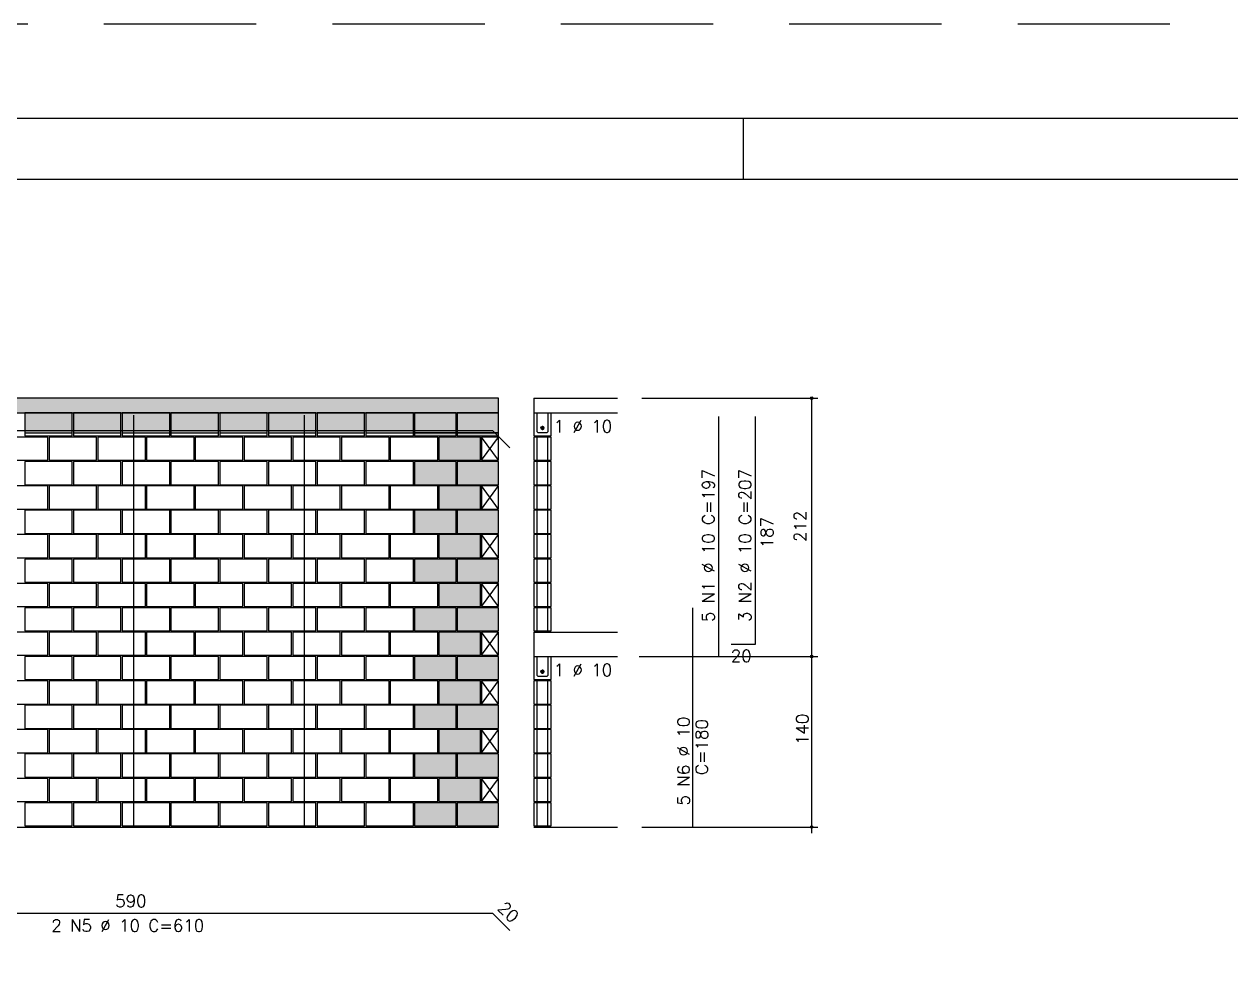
# Model space of a CAD drawing. Extents: x -1.9 to 86, y -1.5 to 60.9.
# Drawn here: x 22.24 to 42.05, y 45.46 to 60.95 of the extents above; entities that cross this region are included whole.
import ezdxf

# ---------------------------------------------------------------- set-up
doc = ezdxf.new("R2010")
doc.units = 0
doc.header["$MEASUREMENT"] = 0
doc.linetypes.add('HIDDEN', pattern=[0.375, 0.25, -0.125])
doc.layers.get('0').update_dxf_attribs({"linetype": 'CONTINUOUS'})
doc.layers.get('Defpoints').update_dxf_attribs({"linetype": 'CONTINUOUS'})
for name, color, linetype in [('ARQ_FOLHA', 7, 'CONTINUOUS'), ('PENA_01', 1, 'CONTINUOUS'), ('PENA_02', 2, 'CONTINUOUS'), ('PENA_03', 3, 'CONTINUOUS'), ('PENA_05', 5, 'CONTINUOUS'), ('PENA_09', 254, 'CONTINUOUS'), ('PENA_11', 252, 'CONTINUOUS'), ('PENA_21', 100, 'CONTINUOUS')]:
    doc.layers.add(name, color=color, linetype=linetype)
doc.styles.get("Standard").update_dxf_attribs({"font": 'ROMANS.SHX'})

# ---------------------------------------------------------------- blocks, each defined once
blk = doc.blocks.new('FOLHA A1 - 841 X 594')
at = {"layer": 'ARQ_FOLHA', "color": 1}
blk.add_line((-500.5, 584), (-500.5, 594), dxfattribs=at)
for points in [[(-841, 0), (0, 0), (0, 594), (-841, 594)], [(-816, 10), (-10, 10), (-10, 584), (-816, 584)]]:
    blk.add_lwpolyline(points, close=True, dxfattribs=at)
at = {"layer": 'Defpoints', "color": 8, "linetype": 'HIDDEN', "ltscale": 100}
blk.add_lwpolyline([(-860.5, 609.5), (-860.5, -15.5), (19.5, -15.5), (19.5, 609.5)], close=True, dxfattribs=at)
blk = doc.blocks.new('*U24')
blk.add_blockref('FOLHA A1 - 841 X 594', (0, 0))

msp = doc.modelspace()

# ---------------------------------------------------------------- linework, layer by layer
at = {"layer": 'PENA_01', "linetype": 'Continuous'}
for p, q in [((22.249, 54.241), (23.029, 54.241)), ((23.049, 54.241), (23.829, 54.241)), ((23.849, 54.241), (24.629, 54.241)), ((24.649, 54.241), (25.429, 54.241)), ((25.449, 54.241), (26.229, 54.241)), ((26.249, 54.241), (27.029, 54.241)), ((27.049, 54.241), (27.829, 54.241)), ((27.849, 54.241), (28.629, 54.241)), ((28.649, 54.241), (29.329, 54.241)), ((29.349, 54.241), (30.029, 54.241))]:
    msp.add_line(p, q, dxfattribs=at)
at = {"layer": 'PENA_02', "linetype": 'Continuous'}
for p, q in [((30.029, 54.171), (29.749, 54.171)), ((29.749, 54.171), (29.749, 53.791)), ((30.029, 53.791), (30.029, 54.171)), ((29.749, 53.791), (30.029, 53.791)), ((30.029, 53.371), (29.749, 53.371)), ((29.749, 53.371), (29.749, 52.991)), ((30.029, 52.991), (30.029, 53.371)), ((29.749, 52.991), (30.029, 52.991)), ((30.029, 52.571), (29.749, 52.571)), ((29.749, 52.571), (29.749, 52.191)), ((30.029, 52.191), (30.029, 52.571)), ((29.749, 52.191), (30.029, 52.191)), ((30.029, 51.771), (29.749, 51.771)), ((29.749, 51.771), (29.749, 51.391)), ((30.029, 51.391), (30.029, 51.771)), ((29.749, 51.391), (30.029, 51.391)), ((30.029, 50.971), (29.749, 50.971)), ((29.749, 50.971), (29.749, 50.591)), ((30.029, 50.591), (30.029, 50.971)), ((29.749, 50.591), (30.029, 50.591)), ((30.029, 50.171), (29.749, 50.171)), ((29.749, 50.171), (29.749, 49.791)), ((30.029, 49.791), (30.029, 50.171)), ((29.749, 49.791), (30.029, 49.791)), ((30.029, 49.371), (29.749, 49.371)), ((29.749, 49.371), (29.749, 48.991)), ((30.029, 48.991), (30.029, 49.371)), ((29.749, 48.991), (30.029, 48.991)), ((30.029, 48.571), (29.749, 48.571)), ((29.749, 48.571), (29.749, 48.191)), ((30.029, 48.191), (30.029, 48.571)), ((29.749, 48.191), (30.029, 48.191)), ((7.049, 47.771), (30.029, 47.771))]:
    msp.add_line(p, q, dxfattribs=at)
for points in [[(7.049, 54.571), (30.029, 54.571), (30.029, 54.811), (7.049, 54.811), (7.049, 54.571)], [(22.249, 54.191), (23.029, 54.191), (23.029, 54.571), (22.249, 54.571), (22.249, 54.191)], [(23.049, 54.191), (23.829, 54.191), (23.829, 54.571), (23.049, 54.571), (23.049, 54.191)], [(23.849, 54.191), (24.629, 54.191), (24.629, 54.571), (23.849, 54.571), (23.849, 54.191)], [(24.649, 54.191), (25.429, 54.191), (25.429, 54.571), (24.649, 54.571), (24.649, 54.191)], [(25.449, 54.191), (26.229, 54.191), (26.229, 54.571), (25.449, 54.571), (25.449, 54.191)], [(26.249, 54.191), (27.029, 54.191), (27.029, 54.571), (26.249, 54.571), (26.249, 54.191)], [(27.049, 54.191), (27.829, 54.191), (27.829, 54.571), (27.049, 54.571), (27.049, 54.191)], [(27.849, 54.191), (28.629, 54.191), (28.629, 54.571), (27.849, 54.571), (27.849, 54.191)], [(28.649, 54.191), (29.329, 54.191), (29.329, 54.571), (28.649, 54.571), (28.649, 54.191)], [(29.349, 54.191), (30.029, 54.191), (30.029, 54.571), (29.349, 54.571), (29.349, 54.191)], [(21.849, 53.791), (22.629, 53.791), (22.629, 54.171), (21.849, 54.171), (21.849, 53.791)], [(22.649, 53.791), (23.429, 53.791), (23.429, 54.171), (22.649, 54.171), (22.649, 53.791)], [(23.449, 53.791), (24.229, 53.791), (24.229, 54.171), (23.449, 54.171), (23.449, 53.791)], [(24.249, 53.791), (25.029, 53.791), (25.029, 54.171), (24.249, 54.171), (24.249, 53.791)], [(25.049, 53.791), (25.829, 53.791), (25.829, 54.171), (25.049, 54.171), (25.049, 53.791)], [(25.849, 53.791), (26.629, 53.791), (26.629, 54.171), (25.849, 54.171), (25.849, 53.791)], [(26.649, 53.791), (27.429, 53.791), (27.429, 54.171), (26.649, 54.171), (26.649, 53.791)], [(27.449, 53.791), (28.229, 53.791), (28.229, 54.171), (27.449, 54.171), (27.449, 53.791)], [(28.249, 53.791), (29.029, 53.791), (29.029, 54.171), (28.249, 54.171), (28.249, 53.791)], [(29.049, 53.791), (29.729, 53.791), (29.729, 54.171), (29.049, 54.171), (29.049, 53.791)], [(22.249, 53.391), (23.029, 53.391), (23.029, 53.771), (22.249, 53.771), (22.249, 53.391)], [(23.049, 53.391), (23.829, 53.391), (23.829, 53.771), (23.049, 53.771), (23.049, 53.391)], [(23.849, 53.391), (24.629, 53.391), (24.629, 53.771), (23.849, 53.771), (23.849, 53.391)], [(24.649, 53.391), (25.429, 53.391), (25.429, 53.771), (24.649, 53.771), (24.649, 53.391)], [(25.449, 53.391), (26.229, 53.391), (26.229, 53.771), (25.449, 53.771), (25.449, 53.391)], [(26.249, 53.391), (27.029, 53.391), (27.029, 53.771), (26.249, 53.771), (26.249, 53.391)], [(27.049, 53.391), (27.829, 53.391), (27.829, 53.771), (27.049, 53.771), (27.049, 53.391)], [(27.849, 53.391), (28.629, 53.391), (28.629, 53.771), (27.849, 53.771), (27.849, 53.391)], [(28.649, 53.391), (29.329, 53.391), (29.329, 53.771), (28.649, 53.771), (28.649, 53.391)], [(29.349, 53.391), (30.029, 53.391), (30.029, 53.771), (29.349, 53.771), (29.349, 53.391)], [(21.849, 52.991), (22.629, 52.991), (22.629, 53.371), (21.849, 53.371), (21.849, 52.991)], [(22.649, 52.991), (23.429, 52.991), (23.429, 53.371), (22.649, 53.371), (22.649, 52.991)], [(23.449, 52.991), (24.229, 52.991), (24.229, 53.371), (23.449, 53.371), (23.449, 52.991)], [(24.249, 52.991), (25.029, 52.991), (25.029, 53.371), (24.249, 53.371), (24.249, 52.991)], [(25.049, 52.991), (25.829, 52.991), (25.829, 53.371), (25.049, 53.371), (25.049, 52.991)], [(25.849, 52.991), (26.629, 52.991), (26.629, 53.371), (25.849, 53.371), (25.849, 52.991)], [(26.649, 52.991), (27.429, 52.991), (27.429, 53.371), (26.649, 53.371), (26.649, 52.991)], [(27.449, 52.991), (28.229, 52.991), (28.229, 53.371), (27.449, 53.371), (27.449, 52.991)], [(28.249, 52.991), (29.029, 52.991), (29.029, 53.371), (28.249, 53.371), (28.249, 52.991)], [(29.049, 52.991), (29.729, 52.991), (29.729, 53.371), (29.049, 53.371), (29.049, 52.991)], [(22.249, 52.591), (23.029, 52.591), (23.029, 52.971), (22.249, 52.971), (22.249, 52.591)], [(23.049, 52.591), (23.829, 52.591), (23.829, 52.971), (23.049, 52.971), (23.049, 52.591)], [(23.849, 52.591), (24.629, 52.591), (24.629, 52.971), (23.849, 52.971), (23.849, 52.591)], [(24.649, 52.591), (25.429, 52.591), (25.429, 52.971), (24.649, 52.971), (24.649, 52.591)], [(25.449, 52.591), (26.229, 52.591), (26.229, 52.971), (25.449, 52.971), (25.449, 52.591)], [(26.249, 52.591), (27.029, 52.591), (27.029, 52.971), (26.249, 52.971), (26.249, 52.591)], [(27.049, 52.591), (27.829, 52.591), (27.829, 52.971), (27.049, 52.971), (27.049, 52.591)], [(27.849, 52.591), (28.629, 52.591), (28.629, 52.971), (27.849, 52.971), (27.849, 52.591)], [(28.649, 52.591), (29.329, 52.591), (29.329, 52.971), (28.649, 52.971), (28.649, 52.591)], [(29.349, 52.591), (30.029, 52.591), (30.029, 52.971), (29.349, 52.971), (29.349, 52.591)], [(21.849, 52.191), (22.629, 52.191), (22.629, 52.571), (21.849, 52.571), (21.849, 52.191)], [(22.649, 52.191), (23.429, 52.191), (23.429, 52.571), (22.649, 52.571), (22.649, 52.191)], [(23.449, 52.191), (24.229, 52.191), (24.229, 52.571), (23.449, 52.571), (23.449, 52.191)], [(24.249, 52.191), (25.029, 52.191), (25.029, 52.571), (24.249, 52.571), (24.249, 52.191)], [(25.049, 52.191), (25.829, 52.191), (25.829, 52.571), (25.049, 52.571), (25.049, 52.191)], [(25.849, 52.191), (26.629, 52.191), (26.629, 52.571), (25.849, 52.571), (25.849, 52.191)], [(26.649, 52.191), (27.429, 52.191), (27.429, 52.571), (26.649, 52.571), (26.649, 52.191)], [(27.449, 52.191), (28.229, 52.191), (28.229, 52.571), (27.449, 52.571), (27.449, 52.191)], [(28.249, 52.191), (29.029, 52.191), (29.029, 52.571), (28.249, 52.571), (28.249, 52.191)], [(29.049, 52.191), (29.729, 52.191), (29.729, 52.571), (29.049, 52.571), (29.049, 52.191)], [(22.249, 51.791), (23.029, 51.791), (23.029, 52.171), (22.249, 52.171), (22.249, 51.791)], [(23.049, 51.791), (23.829, 51.791), (23.829, 52.171), (23.049, 52.171), (23.049, 51.791)], [(23.849, 51.791), (24.629, 51.791), (24.629, 52.171), (23.849, 52.171), (23.849, 51.791)], [(24.649, 51.791), (25.429, 51.791), (25.429, 52.171), (24.649, 52.171), (24.649, 51.791)], [(25.449, 51.791), (26.229, 51.791), (26.229, 52.171), (25.449, 52.171), (25.449, 51.791)], [(26.249, 51.791), (27.029, 51.791), (27.029, 52.171), (26.249, 52.171), (26.249, 51.791)], [(27.049, 51.791), (27.829, 51.791), (27.829, 52.171), (27.049, 52.171), (27.049, 51.791)], [(27.849, 51.791), (28.629, 51.791), (28.629, 52.171), (27.849, 52.171), (27.849, 51.791)], [(28.649, 51.791), (29.329, 51.791), (29.329, 52.171), (28.649, 52.171), (28.649, 51.791)], [(29.349, 51.791), (30.029, 51.791), (30.029, 52.171), (29.349, 52.171), (29.349, 51.791)], [(21.849, 51.391), (22.629, 51.391), (22.629, 51.771), (21.849, 51.771), (21.849, 51.391)], [(22.649, 51.391), (23.429, 51.391), (23.429, 51.771), (22.649, 51.771), (22.649, 51.391)], [(23.449, 51.391), (24.229, 51.391), (24.229, 51.771), (23.449, 51.771), (23.449, 51.391)], [(24.249, 51.391), (25.029, 51.391), (25.029, 51.771), (24.249, 51.771), (24.249, 51.391)], [(25.049, 51.391), (25.829, 51.391), (25.829, 51.771), (25.049, 51.771), (25.049, 51.391)], [(25.849, 51.391), (26.629, 51.391), (26.629, 51.771), (25.849, 51.771), (25.849, 51.391)], [(26.649, 51.391), (27.429, 51.391), (27.429, 51.771), (26.649, 51.771), (26.649, 51.391)], [(27.449, 51.391), (28.229, 51.391), (28.229, 51.771), (27.449, 51.771), (27.449, 51.391)], [(28.249, 51.391), (29.029, 51.391), (29.029, 51.771), (28.249, 51.771), (28.249, 51.391)], [(29.049, 51.391), (29.729, 51.391), (29.729, 51.771), (29.049, 51.771), (29.049, 51.391)], [(22.249, 50.991), (23.029, 50.991), (23.029, 51.371), (22.249, 51.371), (22.249, 50.991)], [(23.049, 50.991), (23.829, 50.991), (23.829, 51.371), (23.049, 51.371), (23.049, 50.991)], [(23.849, 50.991), (24.629, 50.991), (24.629, 51.371), (23.849, 51.371), (23.849, 50.991)], [(24.649, 50.991), (25.429, 50.991), (25.429, 51.371), (24.649, 51.371), (24.649, 50.991)], [(25.449, 50.991), (26.229, 50.991), (26.229, 51.371), (25.449, 51.371), (25.449, 50.991)], [(26.249, 50.991), (27.029, 50.991), (27.029, 51.371), (26.249, 51.371), (26.249, 50.991)], [(27.049, 50.991), (27.829, 50.991), (27.829, 51.371), (27.049, 51.371), (27.049, 50.991)], [(27.849, 50.991), (28.629, 50.991), (28.629, 51.371), (27.849, 51.371), (27.849, 50.991)], [(28.649, 50.991), (29.329, 50.991), (29.329, 51.371), (28.649, 51.371), (28.649, 50.991)], [(29.349, 50.991), (30.029, 50.991), (30.029, 51.371), (29.349, 51.371), (29.349, 50.991)], [(21.849, 50.591), (22.629, 50.591), (22.629, 50.971), (21.849, 50.971), (21.849, 50.591)], [(22.649, 50.591), (23.429, 50.591), (23.429, 50.971), (22.649, 50.971), (22.649, 50.591)], [(23.449, 50.591), (24.229, 50.591), (24.229, 50.971), (23.449, 50.971), (23.449, 50.591)], [(24.249, 50.591), (25.029, 50.591), (25.029, 50.971), (24.249, 50.971), (24.249, 50.591)], [(25.049, 50.591), (25.829, 50.591), (25.829, 50.971), (25.049, 50.971), (25.049, 50.591)], [(25.849, 50.591), (26.629, 50.591), (26.629, 50.971), (25.849, 50.971), (25.849, 50.591)], [(26.649, 50.591), (27.429, 50.591), (27.429, 50.971), (26.649, 50.971), (26.649, 50.591)], [(27.449, 50.591), (28.229, 50.591), (28.229, 50.971), (27.449, 50.971), (27.449, 50.591)], [(28.249, 50.591), (29.029, 50.591), (29.029, 50.971), (28.249, 50.971), (28.249, 50.591)], [(29.049, 50.591), (29.729, 50.591), (29.729, 50.971), (29.049, 50.971), (29.049, 50.591)], [(22.249, 50.191), (23.029, 50.191), (23.029, 50.571), (22.249, 50.571), (22.249, 50.191)], [(23.049, 50.191), (23.829, 50.191), (23.829, 50.571), (23.049, 50.571), (23.049, 50.191)], [(23.849, 50.191), (24.629, 50.191), (24.629, 50.571), (23.849, 50.571), (23.849, 50.191)], [(24.649, 50.191), (25.429, 50.191), (25.429, 50.571), (24.649, 50.571), (24.649, 50.191)], [(25.449, 50.191), (26.229, 50.191), (26.229, 50.571), (25.449, 50.571), (25.449, 50.191)], [(26.249, 50.191), (27.029, 50.191), (27.029, 50.571), (26.249, 50.571), (26.249, 50.191)], [(27.049, 50.191), (27.829, 50.191), (27.829, 50.571), (27.049, 50.571), (27.049, 50.191)], [(27.849, 50.191), (28.629, 50.191), (28.629, 50.571), (27.849, 50.571), (27.849, 50.191)], [(28.649, 50.191), (29.329, 50.191), (29.329, 50.571), (28.649, 50.571), (28.649, 50.191)], [(29.349, 50.191), (30.029, 50.191), (30.029, 50.571), (29.349, 50.571), (29.349, 50.191)], [(21.849, 49.791), (22.629, 49.791), (22.629, 50.171), (21.849, 50.171), (21.849, 49.791)], [(22.649, 49.791), (23.429, 49.791), (23.429, 50.171), (22.649, 50.171), (22.649, 49.791)], [(23.449, 49.791), (24.229, 49.791), (24.229, 50.171), (23.449, 50.171), (23.449, 49.791)], [(24.249, 49.791), (25.029, 49.791), (25.029, 50.171), (24.249, 50.171), (24.249, 49.791)], [(25.049, 49.791), (25.829, 49.791), (25.829, 50.171), (25.049, 50.171), (25.049, 49.791)], [(25.849, 49.791), (26.629, 49.791), (26.629, 50.171), (25.849, 50.171), (25.849, 49.791)], [(26.649, 49.791), (27.429, 49.791), (27.429, 50.171), (26.649, 50.171), (26.649, 49.791)], [(27.449, 49.791), (28.229, 49.791), (28.229, 50.171), (27.449, 50.171), (27.449, 49.791)], [(28.249, 49.791), (29.029, 49.791), (29.029, 50.171), (28.249, 50.171), (28.249, 49.791)], [(29.049, 49.791), (29.729, 49.791), (29.729, 50.171), (29.049, 50.171), (29.049, 49.791)], [(22.249, 49.391), (23.029, 49.391), (23.029, 49.771), (22.249, 49.771), (22.249, 49.391)], [(23.049, 49.391), (23.829, 49.391), (23.829, 49.771), (23.049, 49.771), (23.049, 49.391)], [(23.849, 49.391), (24.629, 49.391), (24.629, 49.771), (23.849, 49.771), (23.849, 49.391)], [(24.649, 49.391), (25.429, 49.391), (25.429, 49.771), (24.649, 49.771), (24.649, 49.391)], [(25.449, 49.391), (26.229, 49.391), (26.229, 49.771), (25.449, 49.771), (25.449, 49.391)], [(26.249, 49.391), (27.029, 49.391), (27.029, 49.771), (26.249, 49.771), (26.249, 49.391)], [(27.049, 49.391), (27.829, 49.391), (27.829, 49.771), (27.049, 49.771), (27.049, 49.391)], [(27.849, 49.391), (28.629, 49.391), (28.629, 49.771), (27.849, 49.771), (27.849, 49.391)], [(28.649, 49.391), (29.329, 49.391), (29.329, 49.771), (28.649, 49.771), (28.649, 49.391)], [(29.349, 49.391), (30.029, 49.391), (30.029, 49.771), (29.349, 49.771), (29.349, 49.391)], [(21.849, 48.991), (22.629, 48.991), (22.629, 49.371), (21.849, 49.371), (21.849, 48.991)], [(22.649, 48.991), (23.429, 48.991), (23.429, 49.371), (22.649, 49.371), (22.649, 48.991)], [(23.449, 48.991), (24.229, 48.991), (24.229, 49.371), (23.449, 49.371), (23.449, 48.991)], [(24.249, 48.991), (25.029, 48.991), (25.029, 49.371), (24.249, 49.371), (24.249, 48.991)], [(25.049, 48.991), (25.829, 48.991), (25.829, 49.371), (25.049, 49.371), (25.049, 48.991)], [(25.849, 48.991), (26.629, 48.991), (26.629, 49.371), (25.849, 49.371), (25.849, 48.991)], [(26.649, 48.991), (27.429, 48.991), (27.429, 49.371), (26.649, 49.371), (26.649, 48.991)], [(27.449, 48.991), (28.229, 48.991), (28.229, 49.371), (27.449, 49.371), (27.449, 48.991)], [(28.249, 48.991), (29.029, 48.991), (29.029, 49.371), (28.249, 49.371), (28.249, 48.991)], [(29.049, 48.991), (29.729, 48.991), (29.729, 49.371), (29.049, 49.371), (29.049, 48.991)], [(22.249, 48.591), (23.029, 48.591), (23.029, 48.971), (22.249, 48.971), (22.249, 48.591)], [(23.049, 48.591), (23.829, 48.591), (23.829, 48.971), (23.049, 48.971), (23.049, 48.591)], [(23.849, 48.591), (24.629, 48.591), (24.629, 48.971), (23.849, 48.971), (23.849, 48.591)], [(24.649, 48.591), (25.429, 48.591), (25.429, 48.971), (24.649, 48.971), (24.649, 48.591)], [(25.449, 48.591), (26.229, 48.591), (26.229, 48.971), (25.449, 48.971), (25.449, 48.591)], [(26.249, 48.591), (27.029, 48.591), (27.029, 48.971), (26.249, 48.971), (26.249, 48.591)], [(27.049, 48.591), (27.829, 48.591), (27.829, 48.971), (27.049, 48.971), (27.049, 48.591)], [(27.849, 48.591), (28.629, 48.591), (28.629, 48.971), (27.849, 48.971), (27.849, 48.591)], [(28.649, 48.591), (29.329, 48.591), (29.329, 48.971), (28.649, 48.971), (28.649, 48.591)], [(29.349, 48.591), (30.029, 48.591), (30.029, 48.971), (29.349, 48.971), (29.349, 48.591)], [(21.849, 48.191), (22.629, 48.191), (22.629, 48.571), (21.849, 48.571), (21.849, 48.191)], [(22.649, 48.191), (23.429, 48.191), (23.429, 48.571), (22.649, 48.571), (22.649, 48.191)], [(23.449, 48.191), (24.229, 48.191), (24.229, 48.571), (23.449, 48.571), (23.449, 48.191)], [(24.249, 48.191), (25.029, 48.191), (25.029, 48.571), (24.249, 48.571), (24.249, 48.191)], [(25.049, 48.191), (25.829, 48.191), (25.829, 48.571), (25.049, 48.571), (25.049, 48.191)], [(25.849, 48.191), (26.629, 48.191), (26.629, 48.571), (25.849, 48.571), (25.849, 48.191)], [(26.649, 48.191), (27.429, 48.191), (27.429, 48.571), (26.649, 48.571), (26.649, 48.191)], [(27.449, 48.191), (28.229, 48.191), (28.229, 48.571), (27.449, 48.571), (27.449, 48.191)], [(28.249, 48.191), (29.029, 48.191), (29.029, 48.571), (28.249, 48.571), (28.249, 48.191)], [(29.049, 48.191), (29.729, 48.191), (29.729, 48.571), (29.049, 48.571), (29.049, 48.191)], [(22.249, 47.791), (23.029, 47.791), (23.029, 48.171), (22.249, 48.171), (22.249, 47.791)], [(23.049, 47.791), (23.829, 47.791), (23.829, 48.171), (23.049, 48.171), (23.049, 47.791)], [(23.849, 47.791), (24.629, 47.791), (24.629, 48.171), (23.849, 48.171), (23.849, 47.791)], [(24.649, 47.791), (25.429, 47.791), (25.429, 48.171), (24.649, 48.171), (24.649, 47.791)], [(25.449, 47.791), (26.229, 47.791), (26.229, 48.171), (25.449, 48.171), (25.449, 47.791)], [(26.249, 47.791), (27.029, 47.791), (27.029, 48.171), (26.249, 48.171), (26.249, 47.791)], [(27.049, 47.791), (27.829, 47.791), (27.829, 48.171), (27.049, 48.171), (27.049, 47.791)], [(27.849, 47.791), (28.629, 47.791), (28.629, 48.171), (27.849, 48.171), (27.849, 47.791)], [(28.649, 47.791), (29.329, 47.791), (29.329, 48.171), (28.649, 48.171), (28.649, 47.791)], [(29.349, 47.791), (30.029, 47.791), (30.029, 48.171), (29.349, 48.171), (29.349, 47.791)]]:
    msp.add_lwpolyline(points, dxfattribs=at)
for centre, radius in [((35.169, 54.811), 0.02), ((35.169, 54.811), 0.01), ((35.169, 50.571), 0.02), ((35.169, 50.571), 0.01), ((35.169, 47.771), 0.02), ((35.169, 47.771), 0.01)]:
    msp.add_circle(centre, radius, dxfattribs=at)
at = {"layer": 'PENA_03', "linetype": 'Continuous'}
for p, q in [((30.609, 54.811), (30.609, 54.191)), ((30.609, 54.811), (31.98, 54.811)), ((32.38, 54.811), (35.269, 54.811)), ((35.169, 47.67), (35.169, 54.811)), ((30.609, 54.571), (31.98, 54.571)), ((29.749, 53.791), (30.029, 54.171)), ((30.029, 53.791), (29.749, 54.171)), ((30.659, 53.791), (30.659, 54.171)), ((30.839, 53.791), (30.839, 54.171)), ((30.659, 53.391), (30.659, 53.771)), ((30.839, 53.391), (30.839, 53.771)), ((29.749, 52.991), (30.029, 53.371)), ((30.029, 52.991), (29.749, 53.371)), ((30.659, 52.991), (30.659, 53.371)), ((30.839, 52.991), (30.839, 53.371)), ((30.659, 52.591), (30.659, 52.971)), ((30.839, 52.591), (30.839, 52.971)), ((29.749, 52.191), (30.029, 52.571)), ((30.029, 52.191), (29.749, 52.571)), ((30.659, 52.191), (30.659, 52.571)), ((30.839, 52.191), (30.839, 52.571)), ((30.659, 51.791), (30.659, 52.171)), ((30.839, 51.791), (30.839, 52.171)), ((29.749, 51.391), (30.029, 51.771)), ((30.029, 51.391), (29.749, 51.771)), ((30.659, 51.391), (30.659, 51.771)), ((30.839, 51.391), (30.839, 51.771)), ((30.659, 50.991), (30.659, 51.371)), ((30.839, 50.991), (30.839, 51.371)), ((29.749, 50.591), (30.029, 50.971)), ((30.029, 50.591), (29.749, 50.971)), ((30.609, 50.971), (31.98, 50.971)), ((30.609, 50.971), (30.609, 50.191)), ((30.609, 50.571), (31.98, 50.571)), ((32.338, 50.571), (35.269, 50.571)), ((29.749, 49.791), (30.029, 50.171)), ((30.029, 49.791), (29.749, 50.171)), ((30.659, 49.791), (30.659, 50.171)), ((30.839, 49.791), (30.839, 50.171)), ((30.659, 49.391), (30.659, 49.771)), ((30.839, 49.391), (30.839, 49.771)), ((29.749, 48.991), (30.029, 49.371)), ((30.029, 48.991), (29.749, 49.371)), ((30.659, 48.991), (30.659, 49.371)), ((30.839, 48.991), (30.839, 49.371)), ((30.659, 48.591), (30.659, 48.971)), ((30.839, 48.591), (30.839, 48.971)), ((29.749, 48.191), (30.029, 48.571)), ((30.029, 48.191), (29.749, 48.571)), ((30.659, 48.191), (30.659, 48.571)), ((30.839, 48.191), (30.839, 48.571)), ((30.659, 47.791), (30.659, 48.171)), ((30.839, 47.791), (30.839, 48.171)), ((30.609, 47.771), (31.98, 47.771)), ((32.38, 47.771), (35.269, 47.771))]:
    msp.add_line(p, q, dxfattribs=at)
for points in [[(30.609, 54.191), (30.889, 54.191), (30.889, 54.571)], [(30.839, 54.571), (30.839, 54.261), (30.819, 54.241), (30.679, 54.241), (30.659, 54.261), (30.659, 54.571)], [(30.773, 54.322), (30.771, 54.332), (30.765, 54.34), (30.756, 54.345), (30.746, 54.346), (30.736, 54.343), (30.728, 54.336), (30.724, 54.327), (30.724, 54.316), (30.728, 54.307), (30.736, 54.3), (30.746, 54.297), (30.756, 54.298), (30.765, 54.303), (30.771, 54.311), (30.773, 54.322)], [(30.609, 53.791), (30.889, 53.791), (30.889, 54.171), (30.609, 54.171), (30.609, 53.791)], [(30.609, 53.391), (30.889, 53.391), (30.889, 53.771), (30.609, 53.771), (30.609, 53.391)], [(30.609, 52.991), (30.889, 52.991), (30.889, 53.371), (30.609, 53.371), (30.609, 52.991)], [(30.609, 52.591), (30.889, 52.591), (30.889, 52.971), (30.609, 52.971), (30.609, 52.591)], [(30.609, 52.191), (30.889, 52.191), (30.889, 52.571), (30.609, 52.571), (30.609, 52.191)], [(30.609, 51.791), (30.889, 51.791), (30.889, 52.171), (30.609, 52.171), (30.609, 51.791)], [(30.609, 51.391), (30.889, 51.391), (30.889, 51.771), (30.609, 51.771), (30.609, 51.391)], [(30.609, 50.991), (30.889, 50.991), (30.889, 51.371), (30.609, 51.371), (30.609, 50.991)], [(30.609, 50.191), (30.889, 50.191), (30.889, 50.571)], [(30.839, 50.571), (30.839, 50.261), (30.819, 50.241), (30.679, 50.241), (30.659, 50.261), (30.659, 50.571)], [(30.773, 50.322), (30.771, 50.332), (30.765, 50.34), (30.756, 50.345), (30.746, 50.346), (30.736, 50.343), (30.728, 50.336), (30.724, 50.327), (30.724, 50.316), (30.728, 50.307), (30.736, 50.3), (30.746, 50.297), (30.756, 50.298), (30.765, 50.303), (30.771, 50.311), (30.773, 50.322)], [(30.609, 49.791), (30.889, 49.791), (30.889, 50.171), (30.609, 50.171), (30.609, 49.791)], [(30.609, 49.391), (30.889, 49.391), (30.889, 49.771), (30.609, 49.771), (30.609, 49.391)], [(30.609, 48.991), (30.889, 48.991), (30.889, 49.371), (30.609, 49.371), (30.609, 48.991)], [(30.609, 48.591), (30.889, 48.591), (30.889, 48.971), (30.609, 48.971), (30.609, 48.591)], [(30.609, 48.191), (30.889, 48.191), (30.889, 48.571), (30.609, 48.571), (30.609, 48.191)], [(30.609, 47.791), (30.889, 47.791), (30.889, 48.171), (30.609, 48.171), (30.609, 47.791)]]:
    msp.add_lwpolyline(points, dxfattribs=at)
for centre in [(30.748, 54.322), (30.748, 50.322)]:
    msp.add_circle(centre, 0.025, dxfattribs=at)
for points in [[(30.773, 54.322), (30.728, 54.336), (30.724, 54.327)], [(30.773, 54.322), (30.724, 54.327), (30.724, 54.316)], [(30.773, 54.322), (30.724, 54.316), (30.728, 54.307)], [(30.773, 54.322), (30.736, 54.343), (30.725, 54.33)], [(30.773, 54.322), (30.725, 54.33), (30.725, 54.313)], [(30.773, 54.322), (30.725, 54.313), (30.736, 54.3)], [(30.773, 54.322), (30.736, 54.343), (30.728, 54.336)], [(30.773, 54.322), (30.728, 54.307), (30.736, 54.3)], [(30.773, 54.322), (30.753, 54.346), (30.736, 54.343)], [(30.773, 54.322), (30.746, 54.346), (30.736, 54.343)], [(30.773, 54.322), (30.736, 54.3), (30.753, 54.297)], [(30.773, 54.322), (30.736, 54.3), (30.746, 54.297)], [(30.773, 54.322), (30.756, 54.345), (30.746, 54.346)], [(30.773, 54.322), (30.746, 54.297), (30.756, 54.298)], [(30.773, 54.322), (30.768, 54.338), (30.753, 54.346)], [(30.773, 54.322), (30.753, 54.297), (30.768, 54.306)], [(30.773, 54.322), (30.765, 54.34), (30.756, 54.345)], [(30.773, 54.322), (30.756, 54.298), (30.765, 54.303)], [(30.773, 54.322), (30.771, 54.332), (30.765, 54.34)], [(30.773, 54.322), (30.765, 54.303), (30.771, 54.311)], [(30.773, 54.322), (30.768, 54.306), (30.773, 54.322)], [(30.773, 54.322), (30.771, 54.311), (30.773, 54.322)], [(30.773, 50.322), (30.728, 50.336), (30.724, 50.327)], [(30.773, 50.322), (30.724, 50.327), (30.724, 50.316)], [(30.773, 50.322), (30.724, 50.316), (30.728, 50.307)], [(30.773, 50.322), (30.736, 50.343), (30.725, 50.33)], [(30.773, 50.322), (30.725, 50.33), (30.725, 50.313)], [(30.773, 50.322), (30.725, 50.313), (30.736, 50.3)], [(30.773, 50.322), (30.736, 50.343), (30.728, 50.336)], [(30.773, 50.322), (30.728, 50.307), (30.736, 50.3)], [(30.773, 50.322), (30.753, 50.346), (30.736, 50.343)], [(30.773, 50.322), (30.746, 50.346), (30.736, 50.343)], [(30.773, 50.322), (30.736, 50.3), (30.753, 50.297)], [(30.773, 50.322), (30.736, 50.3), (30.746, 50.297)], [(30.773, 50.322), (30.756, 50.345), (30.746, 50.346)], [(30.773, 50.322), (30.746, 50.297), (30.756, 50.298)], [(30.773, 50.322), (30.768, 50.338), (30.753, 50.346)], [(30.773, 50.322), (30.753, 50.297), (30.768, 50.306)], [(30.773, 50.322), (30.765, 50.34), (30.756, 50.345)], [(30.773, 50.322), (30.756, 50.298), (30.765, 50.303)], [(30.773, 50.322), (30.771, 50.332), (30.765, 50.34)], [(30.773, 50.322), (30.765, 50.303), (30.771, 50.311)], [(30.773, 50.322), (30.768, 50.306), (30.773, 50.322)], [(30.773, 50.322), (30.771, 50.311), (30.773, 50.322)]]:
    msp.add_solid(points, dxfattribs=at)
at = {"layer": 'PENA_05', "linetype": 'Continuous'}
for p, q in [((24.039, 47.771), (24.039, 54.531)), ((26.839, 47.771), (26.839, 54.531)), ((33.645, 50.568), (33.645, 54.511)), ((34.245, 50.771), (34.245, 54.511)), ((18.139, 54.28), (29.929, 54.281)), ((29.929, 54.281), (30.212, 53.998)), ((33.219, 47.771), (33.219, 51.371)), ((33.845, 50.771), (34.245, 50.771)), ((18.139, 46.357), (29.929, 46.357)), ((29.929, 46.357), (30.212, 46.074))]:
    msp.add_line(p, q, dxfattribs=at)
at = {"layer": 'PENA_09', "linetype": 'Continuous'}
for points in [[(22.249, 54.241), (23.029, 54.241), (23.029, 54.571), (22.249, 54.571), (22.249, 54.241)], [(23.049, 54.241), (23.829, 54.241), (23.829, 54.571), (23.049, 54.571), (23.049, 54.241)], [(23.849, 54.241), (24.629, 54.241), (24.629, 54.571), (23.849, 54.571), (23.849, 54.241)], [(24.649, 54.241), (25.429, 54.241), (25.429, 54.571), (24.649, 54.571), (24.649, 54.241)], [(25.449, 54.241), (26.229, 54.241), (26.229, 54.571), (25.449, 54.571), (25.449, 54.241)], [(26.249, 54.241), (27.029, 54.241), (27.029, 54.571), (26.249, 54.571), (26.249, 54.241)], [(27.049, 54.241), (27.829, 54.241), (27.829, 54.571), (27.049, 54.571), (27.049, 54.241)], [(27.849, 54.241), (28.629, 54.241), (28.629, 54.571), (27.849, 54.571), (27.849, 54.241)], [(28.649, 54.241), (29.329, 54.241), (29.329, 54.571), (28.649, 54.571), (28.649, 54.241)], [(29.349, 54.241), (30.029, 54.241), (30.029, 54.571), (29.349, 54.571), (29.349, 54.241)]]:
    msp.add_lwpolyline(points, dxfattribs=at)
for points in [[(22.249, 54.241), (23.029, 54.241), (23.029, 54.571)], [(22.249, 54.241), (23.029, 54.571), (22.249, 54.571)], [(22.249, 54.241), (22.249, 54.571), (22.249, 54.241)], [(23.049, 54.241), (23.829, 54.241), (23.829, 54.571)], [(23.049, 54.241), (23.829, 54.571), (23.049, 54.571)], [(23.049, 54.241), (23.049, 54.571), (23.049, 54.241)], [(23.849, 54.241), (24.629, 54.241), (24.629, 54.571)], [(23.849, 54.241), (24.629, 54.571), (23.849, 54.571)], [(23.849, 54.241), (23.849, 54.571), (23.849, 54.241)], [(24.649, 54.241), (25.429, 54.241), (25.429, 54.571)], [(24.649, 54.241), (25.429, 54.571), (24.649, 54.571)], [(24.649, 54.241), (24.649, 54.571), (24.649, 54.241)], [(25.449, 54.241), (26.229, 54.241), (26.229, 54.571)], [(25.449, 54.241), (26.229, 54.571), (25.449, 54.571)], [(25.449, 54.241), (25.449, 54.571), (25.449, 54.241)], [(26.249, 54.241), (27.029, 54.241), (27.029, 54.571)], [(26.249, 54.241), (27.029, 54.571), (26.249, 54.571)], [(26.249, 54.241), (26.249, 54.571), (26.249, 54.241)], [(27.049, 54.241), (27.829, 54.241), (27.829, 54.571)], [(27.049, 54.241), (27.829, 54.571), (27.049, 54.571)], [(27.049, 54.241), (27.049, 54.571), (27.049, 54.241)], [(27.849, 54.241), (28.629, 54.241), (28.629, 54.571)], [(27.849, 54.241), (28.629, 54.571), (27.849, 54.571)], [(27.849, 54.241), (27.849, 54.571), (27.849, 54.241)], [(28.649, 54.241), (29.329, 54.241), (29.329, 54.571)], [(28.649, 54.241), (29.329, 54.571), (28.649, 54.571)], [(28.649, 54.241), (28.649, 54.571), (28.649, 54.241)], [(29.349, 54.241), (30.029, 54.241), (30.029, 54.571)], [(29.349, 54.241), (30.029, 54.571), (29.349, 54.571)], [(29.349, 54.241), (29.349, 54.571), (29.349, 54.241)]]:
    msp.add_solid(points, dxfattribs=at)
at = {"layer": 'PENA_11', "linetype": 'Continuous'}
for points in [[(7.049, 54.571), (30.029, 54.571), (30.029, 54.811)], [(7.049, 54.571), (30.029, 54.811), (7.049, 54.811)]]:
    msp.add_solid(points, dxfattribs=at)
at = {"layer": 'PENA_21', "linetype": 'Continuous'}
for points in [[(28.649, 54.191), (29.329, 54.191), (29.329, 54.241), (28.649, 54.241), (28.649, 54.191)], [(29.049, 53.791), (29.729, 53.791), (29.729, 54.171), (29.049, 54.171), (29.049, 53.791)], [(29.349, 54.191), (30.029, 54.191), (30.029, 54.241), (29.349, 54.241), (29.349, 54.191)], [(28.649, 53.391), (29.329, 53.391), (29.329, 53.771), (28.649, 53.771), (28.649, 53.391)], [(29.349, 53.391), (30.029, 53.391), (30.029, 53.771), (29.349, 53.771), (29.349, 53.391)], [(29.049, 52.991), (29.729, 52.991), (29.729, 53.371), (29.049, 53.371), (29.049, 52.991)], [(28.649, 52.591), (29.329, 52.591), (29.329, 52.971), (28.649, 52.971), (28.649, 52.591)], [(29.349, 52.591), (30.029, 52.591), (30.029, 52.971), (29.349, 52.971), (29.349, 52.591)], [(29.049, 52.191), (29.729, 52.191), (29.729, 52.571), (29.049, 52.571), (29.049, 52.191)], [(28.649, 51.791), (29.329, 51.791), (29.329, 52.171), (28.649, 52.171), (28.649, 51.791)], [(29.349, 51.791), (30.029, 51.791), (30.029, 52.171), (29.349, 52.171), (29.349, 51.791)], [(29.049, 51.391), (29.729, 51.391), (29.729, 51.771), (29.049, 51.771), (29.049, 51.391)], [(28.649, 50.991), (29.329, 50.991), (29.329, 51.371), (28.649, 51.371), (28.649, 50.991)], [(29.349, 50.991), (30.029, 50.991), (30.029, 51.371), (29.349, 51.371), (29.349, 50.991)], [(29.049, 50.591), (29.729, 50.591), (29.729, 50.971), (29.049, 50.971), (29.049, 50.591)], [(28.649, 50.191), (29.329, 50.191), (29.329, 50.571), (28.649, 50.571), (28.649, 50.191)], [(29.349, 50.191), (30.029, 50.191), (30.029, 50.571), (29.349, 50.571), (29.349, 50.191)], [(29.049, 49.791), (29.729, 49.791), (29.729, 50.171), (29.049, 50.171), (29.049, 49.791)], [(28.649, 49.391), (29.329, 49.391), (29.329, 49.771), (28.649, 49.771), (28.649, 49.391)], [(29.349, 49.391), (30.029, 49.391), (30.029, 49.771), (29.349, 49.771), (29.349, 49.391)], [(29.049, 48.991), (29.729, 48.991), (29.729, 49.371), (29.049, 49.371), (29.049, 48.991)], [(28.649, 48.591), (29.329, 48.591), (29.329, 48.971), (28.649, 48.971), (28.649, 48.591)], [(29.349, 48.591), (30.029, 48.591), (30.029, 48.971), (29.349, 48.971), (29.349, 48.591)], [(29.049, 48.191), (29.729, 48.191), (29.729, 48.571), (29.049, 48.571), (29.049, 48.191)], [(28.649, 47.791), (29.329, 47.791), (29.329, 48.171), (28.649, 48.171), (28.649, 47.791)], [(29.349, 47.791), (30.029, 47.791), (30.029, 48.171), (29.349, 48.171), (29.349, 47.791)]]:
    msp.add_lwpolyline(points, dxfattribs=at)
for points in [[(28.649, 54.191), (29.329, 54.191), (29.329, 54.241)], [(28.649, 54.191), (29.329, 54.241), (28.649, 54.241)], [(28.649, 54.191), (28.649, 54.241), (28.649, 54.191)], [(29.049, 53.791), (29.729, 53.791), (29.729, 54.171)], [(29.049, 53.791), (29.729, 54.171), (29.049, 54.171)], [(29.049, 53.791), (29.049, 54.171), (29.049, 53.791)], [(29.349, 54.191), (30.029, 54.191), (30.029, 54.241)], [(29.349, 54.191), (30.029, 54.241), (29.349, 54.241)], [(29.349, 54.191), (29.349, 54.241), (29.349, 54.191)], [(28.649, 53.391), (29.329, 53.391), (29.329, 53.771)], [(28.649, 53.391), (29.329, 53.771), (28.649, 53.771)], [(28.649, 53.391), (28.649, 53.771), (28.649, 53.391)], [(29.349, 53.391), (30.029, 53.391), (30.029, 53.771)], [(29.349, 53.391), (30.029, 53.771), (29.349, 53.771)], [(29.349, 53.391), (29.349, 53.771), (29.349, 53.391)], [(29.049, 52.991), (29.729, 52.991), (29.729, 53.371)], [(29.049, 52.991), (29.729, 53.371), (29.049, 53.371)], [(29.049, 52.991), (29.049, 53.371), (29.049, 52.991)], [(28.649, 52.591), (29.329, 52.591), (29.329, 52.971)], [(28.649, 52.591), (29.329, 52.971), (28.649, 52.971)], [(28.649, 52.591), (28.649, 52.971), (28.649, 52.591)], [(29.349, 52.591), (30.029, 52.591), (30.029, 52.971)], [(29.349, 52.591), (30.029, 52.971), (29.349, 52.971)], [(29.349, 52.591), (29.349, 52.971), (29.349, 52.591)], [(29.049, 52.191), (29.729, 52.191), (29.729, 52.571)], [(29.049, 52.191), (29.729, 52.571), (29.049, 52.571)], [(29.049, 52.191), (29.049, 52.571), (29.049, 52.191)], [(28.649, 51.791), (29.329, 51.791), (29.329, 52.171)], [(28.649, 51.791), (29.329, 52.171), (28.649, 52.171)], [(28.649, 51.791), (28.649, 52.171), (28.649, 51.791)], [(29.349, 51.791), (30.029, 51.791), (30.029, 52.171)], [(29.349, 51.791), (30.029, 52.171), (29.349, 52.171)], [(29.349, 51.791), (29.349, 52.171), (29.349, 51.791)], [(29.049, 51.391), (29.729, 51.391), (29.729, 51.771)], [(29.049, 51.391), (29.729, 51.771), (29.049, 51.771)], [(29.049, 51.391), (29.049, 51.771), (29.049, 51.391)], [(28.649, 50.991), (29.329, 50.991), (29.329, 51.371)], [(28.649, 50.991), (29.329, 51.371), (28.649, 51.371)], [(28.649, 50.991), (28.649, 51.371), (28.649, 50.991)], [(29.349, 50.991), (30.029, 50.991), (30.029, 51.371)], [(29.349, 50.991), (30.029, 51.371), (29.349, 51.371)], [(29.349, 50.991), (29.349, 51.371), (29.349, 50.991)], [(29.049, 50.591), (29.729, 50.591), (29.729, 50.971)], [(29.049, 50.591), (29.729, 50.971), (29.049, 50.971)], [(29.049, 50.591), (29.049, 50.971), (29.049, 50.591)], [(28.649, 50.191), (29.329, 50.191), (29.329, 50.571)], [(28.649, 50.191), (29.329, 50.571), (28.649, 50.571)], [(28.649, 50.191), (28.649, 50.571), (28.649, 50.191)], [(29.349, 50.191), (30.029, 50.191), (30.029, 50.571)], [(29.349, 50.191), (30.029, 50.571), (29.349, 50.571)], [(29.349, 50.191), (29.349, 50.571), (29.349, 50.191)], [(29.049, 49.791), (29.729, 49.791), (29.729, 50.171)], [(29.049, 49.791), (29.729, 50.171), (29.049, 50.171)], [(29.049, 49.791), (29.049, 50.171), (29.049, 49.791)], [(28.649, 49.391), (29.329, 49.391), (29.329, 49.771)], [(28.649, 49.391), (29.329, 49.771), (28.649, 49.771)], [(28.649, 49.391), (28.649, 49.771), (28.649, 49.391)], [(29.349, 49.391), (30.029, 49.391), (30.029, 49.771)], [(29.349, 49.391), (30.029, 49.771), (29.349, 49.771)], [(29.349, 49.391), (29.349, 49.771), (29.349, 49.391)], [(29.049, 48.991), (29.729, 48.991), (29.729, 49.371)], [(29.049, 48.991), (29.729, 49.371), (29.049, 49.371)], [(29.049, 48.991), (29.049, 49.371), (29.049, 48.991)], [(28.649, 48.591), (29.329, 48.591), (29.329, 48.971)], [(28.649, 48.591), (29.329, 48.971), (28.649, 48.971)], [(28.649, 48.591), (28.649, 48.971), (28.649, 48.591)], [(29.349, 48.591), (30.029, 48.591), (30.029, 48.971)], [(29.349, 48.591), (30.029, 48.971), (29.349, 48.971)], [(29.349, 48.591), (29.349, 48.971), (29.349, 48.591)], [(29.049, 48.191), (29.729, 48.191), (29.729, 48.571)], [(29.049, 48.191), (29.729, 48.571), (29.049, 48.571)], [(29.049, 48.191), (29.049, 48.571), (29.049, 48.191)], [(28.649, 47.791), (29.329, 47.791), (29.329, 48.171)], [(28.649, 47.791), (29.329, 48.171), (28.649, 48.171)], [(28.649, 47.791), (28.649, 48.171), (28.649, 47.791)], [(29.349, 47.791), (30.029, 47.791), (30.029, 48.171)], [(29.349, 47.791), (30.029, 48.171), (29.349, 48.171)], [(29.349, 47.791), (29.349, 48.171), (29.349, 47.791)]]:
    msp.add_solid(points, dxfattribs=at)

# ---------------------------------------------------------------- block references
at = {"xscale": 0.09999999999999938, "yscale": 0.09999999999999938, "zscale": 0.09999999999999938}
msp.add_blockref('*U24', (84.1, 0), dxfattribs=at)

# ---------------------------------------------------------------- texts
at = {"layer": 'PENA_03', "linetype": 'Continuous'}
for s, p in [('1 %%c 10', (30.933, 54.25)), ('20', (33.84, 50.481)), ('1 %%c 10', (30.933, 50.25)), ('2 N5 %%c 10 C=610', (22.684, 46.055))]:
    msp.add_text(s, height=0.2, dxfattribs=at).set_placement(p)
for s, rotation, p in [('5 N1 %%c 10 C=197', 90, (33.572, 51.136)), ('3 N2 %%c 10 C=207', 90, (34.172, 51.136)), ('212', 90, (35.079, 52.449)), ('187', 90, (34.535, 52.346)), ('5 N6 %%c 10', 90, (33.164, 48.126)), ('140', 90, (35.116, 49.117)), ('C=180', 90, (33.464, 48.626)), ('590', 0.0011, (23.734, 46.457)), ('20', 315, (30, 46.427))]:
    msp.add_text(s, height=0.2, rotation=rotation, dxfattribs=at).set_placement(p)

doc.saveas('drawing.dxf')
